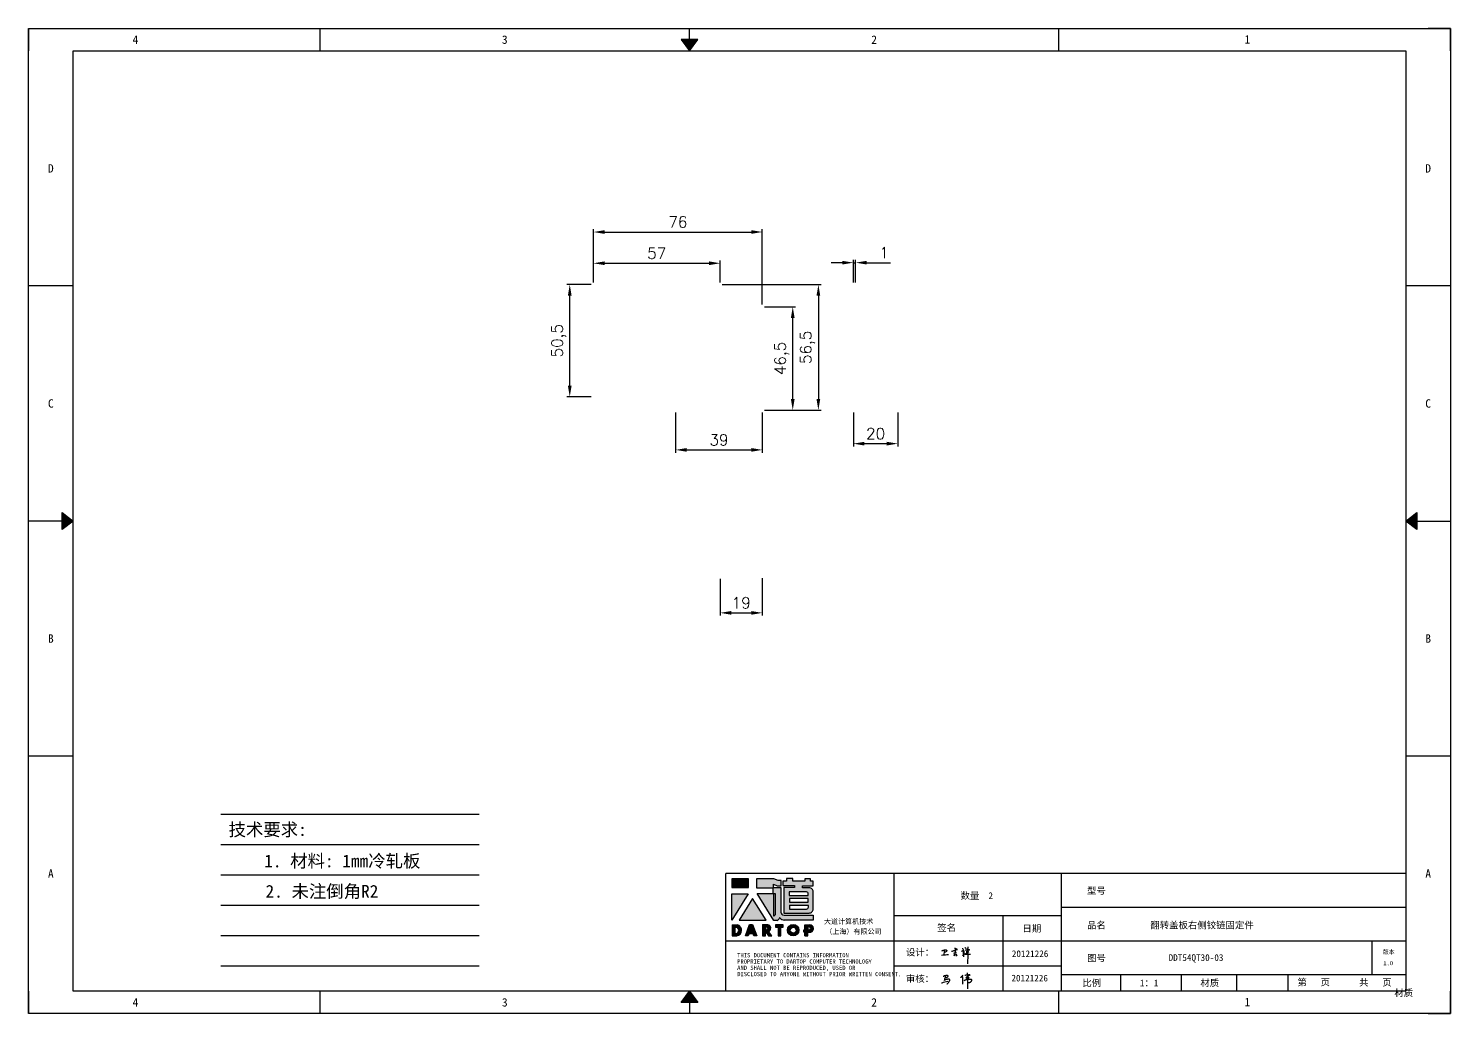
# Model space of a CAD drawing. Header units: millimetres. Extents: x 25928 to 50356, y -44172 to 20163.
# Drawn here: x 35511 to 36151, y -20400 to -19957 of the extents above; entities that cross this region are included whole.
import ezdxf
from ezdxf.enums import TextEntityAlignment as Align

# ---------------------------------------------------------------- set-up
doc = ezdxf.new("R2010")
doc.units = ezdxf.units.MM
doc.linetypes.add('DOT', pattern=[0.25, 0, -0.25])
doc.layers.add('4', color=7, linetype='Continuous')
doc.layers.add('print', color=30, linetype='Continuous')
doc.layers.add('dim', color=2, linetype='Continuous', lineweight=9)
doc.styles.add('Dartop', font='')
doc.styles.add('HZ', font='')
doc.styles.add('hzHT', font='simhei.ttf')
doc.styles.get("Standard").update_dxf_attribs({"font": 'txt', "bigfont": 'gbcbig.shx'})
doc.styles.get('Dartop').set_extended_font_data('FangSong_GB2312')
doc.styles.get('HZ').set_extended_font_data('SimSun')
doc.dimstyles.new('small', dxfattribs={"dimtxt": 5, "dimasz": 5, "dimexe": 1.25, "dimexo": 1, "dimgap": 2, "dimtad": 1, "dimtxsty": 'Standard', "dimcen": 2.5, "dimadec": 0, "dimazin": 0, "dimtfac": 1, "dimtmove": 0, "dimatfit": 3, "dimfxl": 0, "dimarcsym": 0})

# ---------------------------------------------------------------- blocks, each defined once
blk = doc.blocks.new('*D959')
at = {"layer": 'Defpoints', "color": 0}
for p in [(35882.47, -20128.34, -744.27), (35902.47, -20128.34, -769.27), (35902.47, -20143.39)]:
    blk.add_point(p, dxfattribs=at)
at = {"layer": 'dim', "color": 0, "lineweight": -2}
for p, q in [((35882.47, -20129.34), (35882.47, -20144.64)), ((35902.47, -20129.34), (35902.47, -20144.64)), ((35887.47, -20143.39), (35897.47, -20143.39))]:
    blk.add_line(p, q, dxfattribs=at)
at = {"layer": 'dim', "color": 0}
for points in [[(35887.47, -20142.56), (35887.47, -20144.23), (35882.47, -20143.39)], [(35897.47, -20142.56), (35897.47, -20144.23), (35902.47, -20143.39)]]:
    blk.add_solid(points, dxfattribs=at)
at = {"layer": 'dim', "color": 0, "insert": (35892.47, -20138.89), "char_height": 5, "attachment_point": 5}
blk.add_mtext('20', dxfattribs=at)
blk = doc.blocks.new('*D978')
at = {"layer": 'Defpoints', "color": 0}
for p in [(35822.5, -20203.27, 50.32), (35841.5, -20202.87, 8.82), (35841.5, -20219.51)]:
    blk.add_point(p, dxfattribs=at)
at = {"layer": 'dim', "color": 0, "lineweight": -2}
for p, q in [((35822.5, -20204.27), (35822.5, -20220.76)), ((35841.5, -20203.87), (35841.5, -20220.76)), ((35827.5, -20219.51), (35836.5, -20219.51))]:
    blk.add_line(p, q, dxfattribs=at)
at = {"layer": 'dim', "color": 0}
for points in [[(35827.5, -20218.68), (35827.5, -20220.35), (35822.5, -20219.51)], [(35836.5, -20218.68), (35836.5, -20220.35), (35841.5, -20219.51)]]:
    blk.add_solid(points, dxfattribs=at)
at = {"layer": 'dim', "color": 0, "insert": (35832, -20215.01), "char_height": 5, "attachment_point": 5}
blk.add_mtext('19', dxfattribs=at)
blk = doc.blocks.new('*D961')
at = {"layer": 'Defpoints', "color": 0}
for p in [(35841.5, -20048.18), (35765.5, -20071.84, -11.3), (35841.5, -20081.84, 7.7)]:
    blk.add_point(p, dxfattribs=at)
at = {"layer": 'dim', "color": 0, "lineweight": -2}
for p, q in [((35765.5, -20070.84), (35765.5, -20046.93)), ((35841.5, -20080.84), (35841.5, -20046.93)), ((35770.5, -20048.18), (35836.5, -20048.18))]:
    blk.add_line(p, q, dxfattribs=at)
at = {"layer": 'dim', "color": 0}
for points in [[(35770.5, -20047.35), (35770.5, -20049.01), (35765.5, -20048.18)], [(35836.5, -20047.35), (35836.5, -20049.01), (35841.5, -20048.18)]]:
    blk.add_solid(points, dxfattribs=at)
at = {"layer": 'dim', "color": 0, "insert": (35803.5, -20043.68), "char_height": 5, "attachment_point": 5}
blk.add_mtext('76', dxfattribs=at)
blk = doc.blocks.new('*D979')
at = {"layer": 'Defpoints', "color": 0}
for p in [(35822.5, -20062.24), (35765.5, -20071.21), (35822.5, -20071.84, -11.3)]:
    blk.add_point(p, dxfattribs=at)
at = {"layer": 'dim', "color": 0, "lineweight": -2}
for p, q in [((35765.5, -20070.21), (35765.5, -20060.99)), ((35770.5, -20062.24), (35817.5, -20062.24)), ((35822.5, -20070.84), (35822.5, -20060.99))]:
    blk.add_line(p, q, dxfattribs=at)
at = {"layer": 'dim', "color": 0}
for points in [[(35770.5, -20061.4), (35770.5, -20063.07), (35765.5, -20062.24)], [(35817.5, -20061.4), (35817.5, -20063.07), (35822.5, -20062.24)]]:
    blk.add_solid(points, dxfattribs=at)
at = {"layer": 'dim', "color": 0, "insert": (35794, -20057.74), "char_height": 5, "attachment_point": 5}
blk.add_mtext('57', dxfattribs=at)
blk = doc.blocks.new('*D962')
at = {"layer": 'Defpoints', "color": 0}
for p in [(35802.5, -20128.34, -11.3), (35841.5, -20128.34, 7.7), (35841.5, -20146.2)]:
    blk.add_point(p, dxfattribs=at)
at = {"layer": 'dim', "color": 0, "lineweight": -2}
for p, q in [((35802.5, -20129.34), (35802.5, -20147.45)), ((35841.5, -20129.34), (35841.5, -20147.45)), ((35807.5, -20146.2), (35836.5, -20146.2))]:
    blk.add_line(p, q, dxfattribs=at)
at = {"layer": 'dim', "color": 0}
for points in [[(35807.5, -20145.37), (35807.5, -20147.04), (35802.5, -20146.2)], [(35836.5, -20145.37), (35836.5, -20147.04), (35841.5, -20146.2)]]:
    blk.add_solid(points, dxfattribs=at)
at = {"layer": 'dim', "color": 0, "insert": (35822, -20141.7), "char_height": 5, "attachment_point": 5}
blk.add_mtext('39', dxfattribs=at)
blk = doc.blocks.new('*D963')
at = {"layer": 'Defpoints', "color": 0}
for p in [(35822.5, -20071.84, -11.3), (35841.5, -20128.34, 7.7), (35866.72, -20128.34)]:
    blk.add_point(p, dxfattribs=at)
at = {"layer": 'dim', "color": 0, "lineweight": -2}
for p, q in [((35823.5, -20071.84), (35867.97, -20071.84)), ((35866.72, -20076.84), (35866.72, -20123.34)), ((35842.5, -20128.34), (35867.97, -20128.34))]:
    blk.add_line(p, q, dxfattribs=at)
at = {"layer": 'dim', "color": 0}
for points in [[(35865.88, -20076.84), (35867.55, -20076.84), (35866.72, -20071.84)], [(35865.88, -20123.34), (35867.55, -20123.34), (35866.72, -20128.34)]]:
    blk.add_solid(points, dxfattribs=at)
at = {"layer": 'dim', "color": 0, "insert": (35861.8, -20100.09), "char_height": 5, "attachment_point": 5, "rotation": 90}
blk.add_mtext('56,5', dxfattribs=at)
blk = doc.blocks.new('*D964')
at = {"layer": 'Defpoints', "color": 0}
for p in [(35841.5, -20081.84, 7.7), (35855.19, -20081.84), (35841.5, -20128.34, 7.7)]:
    blk.add_point(p, dxfattribs=at)
at = {"layer": 'dim', "color": 0, "lineweight": -2}
for p, q in [((35842.5, -20081.84), (35856.44, -20081.84)), ((35855.19, -20123.34), (35855.19, -20086.84)), ((35842.5, -20128.34), (35856.44, -20128.34))]:
    blk.add_line(p, q, dxfattribs=at)
at = {"layer": 'dim', "color": 0}
for points in [[(35854.36, -20086.84), (35856.03, -20086.84), (35855.19, -20081.84)], [(35854.36, -20123.34), (35856.03, -20123.34), (35855.19, -20128.34)]]:
    blk.add_solid(points, dxfattribs=at)
at = {"layer": 'dim', "color": 0, "insert": (35850.28, -20105.09), "char_height": 5, "attachment_point": 5, "rotation": 90}
blk.add_mtext('46,5', dxfattribs=at)
blk = doc.blocks.new('*D965')
at = {"layer": 'Defpoints', "color": 0}
for p in [(35754.85, -20071.84), (35765.5, -20071.84, -11.3), (35765.5, -20122.34, -11.3)]:
    blk.add_point(p, dxfattribs=at)
at = {"layer": 'dim', "color": 0, "lineweight": -2}
for p, q in [((35764.5, -20071.84), (35753.6, -20071.84)), ((35754.85, -20117.34), (35754.85, -20076.84)), ((35764.5, -20122.34), (35753.6, -20122.34))]:
    blk.add_line(p, q, dxfattribs=at)
at = {"layer": 'dim', "color": 0}
for points in [[(35754.02, -20076.84), (35755.68, -20076.84), (35754.85, -20071.84)], [(35754.02, -20117.34), (35755.68, -20117.34), (35754.85, -20122.34)]]:
    blk.add_solid(points, dxfattribs=at)
at = {"layer": 'dim', "color": 0, "insert": (35749.93, -20097.09), "char_height": 5, "attachment_point": 5, "rotation": 90}
blk.add_mtext('50,5', dxfattribs=at)
blk = doc.blocks.new('*D969')
at = {"layer": 'Defpoints', "color": 0}
for p in [(35883.47, -20061.97), (35882.47, -20071.84, -707.27), (35883.47, -20071.84, -707.27)]:
    blk.add_point(p, dxfattribs=at)
at = {"layer": 'dim', "color": 0, "lineweight": -2}
for p, q in [((35877.47, -20061.97), (35872.47, -20061.97)), ((35882.47, -20070.84), (35882.47, -20060.72)), ((35882.47, -20061.97), (35883.47, -20061.97)), ((35883.47, -20070.84), (35883.47, -20060.72)), ((35888.47, -20061.97), (35899.13, -20061.97))]:
    blk.add_line(p, q, dxfattribs=at)
at = {"layer": 'dim', "color": 0}
for points in [[(35877.47, -20061.14), (35877.47, -20062.81), (35882.47, -20061.97)], [(35888.47, -20061.14), (35888.47, -20062.81), (35883.47, -20061.97)]]:
    blk.add_solid(points, dxfattribs=at)
at = {"layer": 'dim', "color": 0, "insert": (35896.3, -20057.47), "char_height": 5, "attachment_point": 5}
blk.add_mtext('1', dxfattribs=at)
blk = doc.blocks.new('*U862')
at = {"color": 254, "linetype": 'Continuous', "extrusion": (0, 0, -1)}
for points in [[(-17, 0.333), (-16.812, 0.25), (-17, 0.5)], [(-17, 0.333), (-17.188, 0.25), (-16.812, 0.25)], [(-17, 0.333), (-17, 0.5), (-17.188, 0.25)]]:
    blk.add_solid(points, dxfattribs=at)
blk = doc.blocks.new('*U861')
at = {"color": 254, "linetype": 'Continuous', "extrusion": (0, 0, -1)}
for points in [[(-33.167, 11), (-33, 11), (-33.25, 11.188)], [(-33.167, 11), (-33.25, 11.188), (-33.25, 10.812)], [(-33.167, 11), (-33.25, 10.812), (-33, 11)]]:
    blk.add_solid(points, dxfattribs=at)
blk = doc.blocks.new('*U863')
at = {"color": 254, "linetype": 'Continuous'}
for points in [[(17, 21.667), (17.188, 21.75), (16.812, 21.75)], [(17, 21.667), (16.812, 21.75), (17, 21.5)], [(17, 21.667), (17, 21.5), (17.188, 21.75)]]:
    blk.add_solid(points, dxfattribs=at)
blk = doc.blocks.new('*U860')
at = {"color": 254, "linetype": 'Continuous', "extrusion": (0, 0, -1)}
for points in [[(-0.833, 11), (-0.75, 10.812), (-0.75, 11.188)], [(-0.833, 11), (-0.75, 11.188), (-1, 11)], [(-0.833, 11), (-1, 11), (-0.75, 10.812)]]:
    blk.add_solid(points, dxfattribs=at)
blk = doc.blocks.new('dadao')
for p, q in [((48, 19.2), (44.9, 10.4)), ((44.9, 10.4), (51.2, 10.4)), ((51.2, 10.4), (48, 19.2))]:
    blk.add_line(p, q)
for points in [[(41.8, 121.6), (41.8, 143.7), (-0.4, 143.7), (-0.4, 121.6), (41.8, 121.6)], [(104.8, 122), (104.8, 130.3), (114.1, 126.3), (124.2, 126.3), (124.2, 139.6), (115.9, 139.6), (105.1, 143.9), (61.5, 143.9)], [(61.7, 144), (61.7, 121.3), (103.9, 121.3)], [(113.4, 38.7), (105.1, 38.7), (63, 106.5), (103.9, 106.5), (103.9, 120.9), (103.9, 121.3)], [(109.7, 53.6), (109.7, 106.2), (104.3, 106.2), (104.3, 50.4), (106.6, 50.4)], [(144.6, 94.4), (144.6, 84.8), (192, 84.8), (192, 94.1), (144.9, 94.1)], [(120.2, 45), (119.5, 45), (119.5, 44.6)], [(0, 28), (0, 0), (11.8, 0)], [(0.1, 28), (14, 28)], [(7.1, 21.8), (7.1, 6.1), (12, 6.1)], [(7.1, 21.8), (11.4, 21.8)], [(76.8, 28.2), (76.8, 0), (84.1, 0), (84.1, 11.1), (91.6, -0.1), (100.3, -0.1), (91.7, 11.1)], [(76.8, 28.2), (90.6, 28.2)], [(84, 22.7), (84, 15.3), (87.2, 15.3)], [(84, 22.7), (87.3, 22.7)], [(183.7, 0), (183.7, 9.6), (180.6, 9.6), (180.6, 14.9), (183.8, 14.9), (183.8, 28.1), (196.1, 28.1), (196.5, 28.1)], [(183.7, 0), (190.9, 0), (190.9, 9.6), (198.8, 9.6)], [(194.9, 22.3), (190.8, 22.3), (190.8, 15), (194.4, 15)]]:
    blk.add_lwpolyline(points)
blk.add_lwpolyline([(137.1, 144.2), (137.1, 137.9), (128.3, 137.9), (128.3, 126.5), (157.3, 126.5), (157.3, 121.5), (130.3, 121.5), (130.3, 57.5), (194.4, 57.5, 0.414214), (204.4, 67.5), (204.4, 111.3, 0.414214), (194.4, 121.3), (177.5, 121.3), (177.5, 126.3), (204.7, 126.3), (204.7, 137.7), (198.2, 137.7), (198.2, 143.9), (183.3, 143.9), (183.3, 138), (153, 138), (153, 144.2), (137.1, 144.2)], format="xyb", close=True)
for points in [[(104.8, 122), (123.4, 122), (123.4, 60, 0.414214), (131.4, 52), (204.8, 52), (204.8, 39.1), (131.7, 39.1)], [(144.3, 110.8), (144.3, 101.8), (192.3, 101.8), (192.3, 105.5, 0.414214), (187.3, 110.5), (144.3, 110.5)], [(144.6, 77), (144.6, 67.5), (187.6, 67.5, 0.414214), (192.6, 72.5), (192.6, 76.4), (144.6, 76.4)]]:
    blk.add_lwpolyline(points, format="xyb")
for points in [[(-0.3, 106.2), (40.4, 106.2), (-0.3, 39.7), (-0.3, 106.2)], [(51.7, 94.1), (18.4, 39.3), (86.2, 39.3)], [(43.8, 28.2), (51.8, 28.2), (62.6, -0.1), (55, -0.1), (53.2, 5), (42.9, 5), (41.1, 0), (33.6, 0)], [(110, 28.1), (110, 21.9), (116, 21.9), (116, -0.1), (123.2, -0.1), (123.2, 22), (129.2, 22), (129.2, 28.1), (110, 28.1)]]:
    blk.add_lwpolyline(points, close=True)
for radius in [14.5, 7.44]:
    blk.add_circle((154.2, 14.2), radius)
for centre, radius, start, end in [((99.2, 60.7), 12.6, 305.6399, 325.969), ((111.6, 46.7), 8.19, 282.9811, 347.6627), ((136, 61.7), 22.9, 226.7358, 259.3209), ((8.5, 13.9), 8.49, 294.2143, 69.7177), ((9.6, 14.2), 14.4, 278.6604, 72.3203), ((86.4, 19), 3.8, 282.527, 76.7196), ((88.6, 19.4), 8.95, 290.6073, 77.2124), ((193.7, 18.7), 3.8, 280.9891, 72.5513), ((195.7, 18.6), 9.51, 288.8959, 85.2442)]:
    blk.add_arc(centre, radius, start, end)
blk = doc.blocks.new('h')
for p, q in [((20768.1, -2360.9), (20773, -2359.1)), ((20769.5, -2366.9), (20769.8, -2370.6)), ((20769.8, -2370.6), (20770.9, -2378)), ((20770.9, -2378), (20771.5, -2370.6)), ((20772.4, -2369.3), (20774.9, -2367.8)), ((20773, -2359.1), (20784.1, -2355.2)), ((20773.3, -2331.8), (20775.3, -2338.7)), ((20789.1, -2340.9), (20773.5, -2331.9)), ((20775.3, -2338.7), (20775.6, -2351.2)), ((20775.6, -2351.2), (20775.5, -2357.3)), ((20782.2, -2369.2), (20780, -2377.1)), ((20780, -2377.1), (20788.3, -2371.3)), ((20780.1, -2366.4), (20780.8, -2366.4)), ((20781.9, -2367.4), (20782.2, -2369.2)), ((20845.7, -2343.5), (20848.4, -2353)), ((20848.9, -2370.3), (20847.9, -2424)), ((20848.4, -2353), (20848.9, -2370.3))]:
    blk.add_line(p, q)
for points in [[(20696.6, -2372.4, 0.002073), (20710.6, -2371.9, 0.016137), (20719.6, -2371.3, 0.008314), (20736.9, -2369.3)], [(20699.1, -2348.2, -0.029745), (20704.6, -2345.4, -0.046842), (20708.4, -2344.2, -0.00919), (20714.3, -2343, -0.018517), (20717.2, -2342.5, -0.037841), (20720.3, -2342.4, -0.039541), (20723.2, -2342.8, -0.149785), (20726, -2344.3, -0.204935), (20726.9, -2346.6, -0.074872), (20726.5, -2348.3, -0.061615), (20725.6, -2350.3, -0.034204), (20723.8, -2352.6, -0.045776), (20722.3, -2354.1, -0.054985), (20720.4, -2355.3, -0.036348), (20717.3, -2356.5, -0.067752), (20715.7, -2356.8, -0.043553), (20713.2, -2356.7)], [(20755, -2351.9, -0.024077), (20759.9, -2350.1, -0.013147), (20768.7, -2346.5, -0.00522), (20775.4, -2344.1, -0.018517), (20777.3, -2343.4, -0.008274), (20786.3, -2341, -0.039541), (20788.3, -2340.8, -0.079216), (20789.4, -2341, -0.204935)], [(20813.5, -2350.1, 0.007348), (20815.9, -2348.7, 0.008421), (20818, -2347.3, 0.009459), (20819.7, -2346.2, -0.016325), (20820.7, -2345.5, -0.173771), (20821.8, -2345.3, -0.085159), (20823.9, -2346, -0.125883), (20826, -2347.9, -0.160659), (20826.6, -2350.1, -0.010447), (20826.5, -2352.3, -0.008247), (20826.2, -2355.1, -0.002698), (20825.3, -2374, 0.001562), (20823.9, -2383.7, 0.016137)], [(20816.8, -2335, -0.053561), (20819.6, -2336.1, -0.075272), (20821.3, -2337.3, -0.005295), (20822.5, -2338.5, -0.009337), (20823.1, -2339.1, -0.026146), (20823.7, -2339.8, -0.016644), (20824.5, -2340.9)], [(20832.1, -2329.2, -0.053561), (20834.9, -2330.3, -0.075272), (20836.7, -2331.5, -0.005295), (20837.8, -2332.6, -0.009337), (20838.5, -2333.3, -0.026146), (20839, -2334, -0.016644), (20839.8, -2335.1)], [(20836, -2343.7, -0.02797), (20842.1, -2342.6, -0.048868), (20845.6, -2342.2, -0.00919), (20851.1, -2341.4, -0.018517), (20853.9, -2341.1, -0.037841), (20856.7, -2341.2, -0.039541), (20859.4, -2341.6, -0.018282), (20840.6, -2354.7, -0.000937)], [(20847.6, -2340.2, 0.021784), (20849.6, -2335.9, 0.028296), (20850.8, -2332.4, 0.008136), (20851.9, -2328.2, 0.028913), (20852.2, -2327, 0.08193), (20852.1, -2325.9, 0.075058), (20851.7, -2324.7, 0.275043)]]:
    blk.add_lwpolyline(points, format="xyb")
for points in [[(20711.3, -2343.5), (20711.3, -2343.5), (20711.5, -2355.8), (20710.7, -2368), (20710.6, -2371.9)], [(20821.5, -2350.6), (20822.4, -2359.2), (20822.2, -2364.9), (20821.7, -2369), (20821.3, -2376.3), (20823.6, -2368.5), (20827.2, -2366.3), (20829.5, -2366.3)], [(20840.6, -2354.7), (20850, -2354.7), (20855, -2354.3), (20845.9, -2361.1), (20840.5, -2364), (20833, -2367.5), (20863.2, -2367.4), (20865.9, -2367.3)]]:
    blk.add_lwpolyline(points)
for centre, radius, start, end in [((20773.7, -2371.2), 2.3, 121.9907, 163.60158), ((20787.5, -2406), 40.3, 100.61827, 108.24823), ((20780.8, -2367.6), 1.15, 9.4675, 90)]:
    blk.add_arc(centre, radius, start, end)

msp = doc.modelspace()

# ---------------------------------------------------------------- hatches: boundary and pattern name
for points in [[(35835.32, -20339.159), (35827.786, -20339.159), (35827.786, -20343.095), (35835.32, -20343.095)], [(35835.077, -20345.849), (35827.806, -20345.849), (35827.806, -20357.721)], [(35837.093, -20348.004), (35831.149, -20357.8), (35843.252, -20357.8)], [(35850.937, -20359.804), (35847.497, -20359.804), (35847.497, -20360.895), (35848.57, -20360.895), (35848.57, -20364.828), (35849.855, -20364.828), (35849.855, -20360.893), (35850.937, -20360.893)]]:
    msp.add_hatch(color=0).paths.add_polyline_path(points)
h = msp.add_hatch(color=0)
h.paths.add_polyline_path([(35846.578, -20341.551), (35848.241, -20342.27), (35850.039, -20342.27), (35850.039, -20339.89), (35848.555, -20339.89), (35846.623, -20339.127), (35838.88, -20339.127), (35838.88, -20343.151), (35846.414, -20343.151), (35846.414, -20343.232), (35846.414, -20345.804), (35839.108, -20345.804), (35846.623, -20357.898), (35848.111, -20357.898, 0.2793748), (35849.197, -20356.842), (35849.197, -20356.786), (35849.328, -20356.786, 0.1431454), (35851.377, -20357.829), (35864.435, -20357.829), (35864.435, -20355.535), (35851.321, -20355.535, -0.4142136), (35849.893, -20354.107), (35849.893, -20343.024), (35846.578, -20343.024)])
h.paths.add_polyline_path([(35846.49, -20345.856), (35847.447, -20345.856), (35847.447, -20355.242, -0.0889357), (35846.892, -20355.813), (35846.486, -20355.813)], flags=16)
h = msp.add_hatch(color=0)
h.paths.add_polyline_path([(35864.413, -20340.223), (35863.251, -20340.223), (35863.251, -20339.118), (35860.595, -20339.118), (35860.595, -20340.168), (35855.174, -20340.168), (35855.174, -20339.063), (35852.334, -20339.063), (35852.334, -20340.189), (35850.765, -20340.189), (35850.765, -20342.226), (35855.943, -20342.226), (35855.943, -20343.127), (35851.118, -20343.127), (35851.118, -20354.537), (35862.572, -20354.537, 0.4142136), (35864.358, -20352.752), (35864.358, -20344.938, 0.4142136), (35862.572, -20343.153), (35859.544, -20343.153), (35859.544, -20342.268), (35864.413, -20342.268)])
h.paths.add_polyline_path([(35861.307, -20345.087, -0.4142136), (35862.2, -20345.98), (35862.2, -20346.634), (35853.624, -20346.634), (35853.624, -20345.087)], flags=16)
h.paths.add_polyline_path([(35862.144, -20348.016), (35862.144, -20349.674), (35853.68, -20349.674), (35853.68, -20348.016)], flags=16)
h.paths.add_polyline_path([(35862.255, -20351.166), (35862.255, -20351.876, -0.4142136), (35861.362, -20352.769), (35853.68, -20352.769), (35853.68, -20351.166)], flags=16)
h = msp.add_hatch(color=0)
h.paths.add_polyline_path([(35830.354, -20359.822), (35827.86, -20359.822), (35827.86, -20364.813), (35829.96, -20364.813, 0.7930159)])
h.paths.add_polyline_path([(35829.997, -20363.72), (35829.125, -20363.72), (35829.125, -20360.915), (35829.901, -20360.915, -0.6713609)], flags=16)
h = msp.add_hatch(color=0)
h.paths.add_polyline_path([(35837.111, -20359.781), (35835.688, -20359.781), (35833.857, -20364.818), (35835.206, -20364.818), (35835.523, -20363.925), (35837.35, -20363.925), (35837.674, -20364.829), (35839.033, -20364.829)])
h.paths.add_polyline_path([(35837.001, -20362.963), (35835.869, -20362.963), (35836.424, -20361.38)], flags=16)
h = msp.add_hatch(color=0)
h.paths.add_polyline_path([(35844.031, -20359.785), (35841.578, -20359.785), (35841.578, -20364.821), (35842.874, -20364.821), (35842.874, -20362.824), (35844.207, -20364.839), (35845.773, -20364.839), (35844.24, -20362.837, 0.7440549)])
h.paths.add_polyline_path([(35842.862, -20362.079), (35842.862, -20360.756), (35843.442, -20360.756, -0.796809), (35843.433, -20362.079)], flags=16)
h = msp.add_hatch(color=0)
h.paths.add_polyline_path([(35852.807, -20362.285, 1), (35857.978, -20362.285, 1)])
h.paths.add_polyline_path([(35856.721, -20362.285, -1), (35854.064, -20362.285, -1)], flags=16)
h = msp.add_hatch(color=0)
h.paths.add_polyline_path([(35862.938, -20359.797), (35862.864, -20359.797), (35860.677, -20359.797), (35860.677, -20362.147), (35860.097, -20362.147), (35860.097, -20363.101), (35860.668, -20363.101), (35860.668, -20364.812), (35861.945, -20364.812), (35861.945, -20363.094), (35863.348, -20363.094, 0.8123038)])
h.paths.add_polyline_path([(35861.926, -20362.14), (35861.926, -20360.826), (35862.652, -20360.826, -0.7782134), (35862.578, -20362.14)], flags=16)

# ---------------------------------------------------------------- linework, layer by layer
at = {"color": 0, "linetype": 'DOT'}
for p, q in [((35511.296, -19956.602), (36141.089, -19956.602)), ((35511.296, -20389.698), (35511.296, -19966.674)), ((36151.161, -19966.674), (36151.161, -20389.698)), ((36141.089, -20399.77), (35511.296, -20399.77))]:
    msp.add_line(p, q, dxfattribs=at)
at = {"color": 0}
for p, q in [((35511.296, -19956.602), (35511.296, -19966.674)), ((35642.524, -19966.674), (35642.524, -19956.602)), ((35808.712, -19961.638), (35808.712, -19956.602)), ((35974.9, -19966.674), (35974.9, -19956.602)), ((36151.161, -19956.602), (36141.089, -19956.602)), ((36151.161, -19966.674), (36151.161, -19956.602)), ((35531.44, -20389.698), (35531.44, -19966.674)), ((35531.44, -19966.674), (36131.017, -19966.674)), ((36131.017, -19966.674), (36131.017, -20389.698)), ((35531.44, -20072.43), (35511.296, -20072.43)), ((36151.161, -20072.43), (36131.017, -20072.43)), ((35526.404, -20178.186), (35511.296, -20178.186)), ((36136.053, -20178.186), (36151.161, -20178.186)), ((35531.44, -20283.942), (35511.296, -20283.942)), ((36151.161, -20283.942), (36131.017, -20283.942)), ((36131.017, -20336.82), (35825.079, -20336.82)), ((35825.079, -20389.698), (35825.079, -20336.82)), ((35900.619, -20336.82), (35900.619, -20389.698)), ((35976.159, -20389.698), (35976.159, -20336.82)), ((35976.159, -20351.928), (36131.017, -20351.928)), ((35900.619, -20355.705), (35976.159, -20355.705)), ((35949.72, -20355.705), (35949.72, -20389.698)), ((35825.079, -20367.036), (35900.619, -20367.036)), ((35900.619, -20367.036), (36131.017, -20367.036)), ((36115.909, -20382.144), (36115.909, -20367.036)), ((35900.619, -20378.367), (35976.159, -20378.367)), ((35976.159, -20382.144), (36131.017, -20382.144)), ((36002.736, -20389.698), (36002.736, -20382.144)), ((36030.126, -20389.698), (36030.126, -20382.144)), ((36055.025, -20389.698), (36055.025, -20382.144)), ((36078.139, -20389.698), (36078.139, -20382.144)), ((35511.296, -20389.698), (35511.296, -20399.77)), ((36131.017, -20389.698), (35531.44, -20389.698)), ((35642.524, -20399.77), (35642.524, -20389.698)), ((35974.9, -20399.77), (35974.9, -20389.698)), ((36151.161, -20399.77), (36151.161, -20389.698)), ((35808.712, -20394.734), (35808.712, -20399.77)), ((36141.089, -20399.77), (36151.161, -20399.77))]:
    msp.add_line(p, q, dxfattribs=at)
for p, q in [((35933.061, -20384.532), (35932.318, -20384.933)), ((35933.595, -20384.246), (35933.061, -20384.532)), ((35933.091, -20383.646), (35934.035, -20383.646)), ((35934.538, -20383.6), (35933.595, -20384.246)), ((35933.629, -20381.406), (35933.845, -20383.216)), ((35933.881, -20384.553), (35933.801, -20388.712)), ((35933.845, -20383.216), (35933.881, -20384.553)), ((35934.035, -20383.646), (35934.538, -20383.6))]:
    msp.add_line(p, q)
for points in [[(35808.712, -19966.674), (35812.489, -19961.638), (35804.935, -19961.638), (35808.712, -19966.674)], [(35531.44, -20178.186), (35526.404, -20181.963), (35526.404, -20174.409), (35531.44, -20178.186)], [(36131.017, -20178.186), (36136.053, -20174.409), (36136.053, -20181.963), (36131.017, -20178.186)], [(35808.712, -20389.698), (35812.489, -20394.734), (35804.935, -20394.734), (35808.712, -20389.698)]]:
    msp.add_lwpolyline(points, close=True, dxfattribs=at)
for points in [[(35922.885, -20382.992, -0.029745), (35923.317, -20382.776, -0.0468422), (35923.609, -20382.682, -0.0091902), (35924.065, -20382.59, -0.0185172), (35924.294, -20382.557, -0.0378406), (35924.53, -20382.549, -0.0395413), (35924.754, -20382.577, -0.1497852), (35924.974, -20382.697, -0.2049352), (35925.041, -20382.87, -0.0748717), (35925.015, -20383.007, -0.0616146), (35924.941, -20383.158, -0.0342039), (35924.806, -20383.337, -0.0457759), (35924.685, -20383.452, -0.054985), (35924.538, -20383.544, -0.0363479), (35924.296, -20383.641, -0.0677521), (35924.175, -20383.662, -0.0435534), (35923.984, -20383.652)], [(35932.318, -20384.933, -0.029745), (35932.992, -20384.596, -0.0468422), (35933.448, -20384.449, -0.0091902), (35934.16, -20384.305, -0.0185172), (35934.517, -20384.254, -0.0378406), (35934.885, -20384.242, -0.0395413), (35935.235, -20384.285, -0.1497852), (35935.576, -20384.472, -0.2049352), (35935.681, -20384.743, -0.0748717), (35935.641, -20384.956, -0.0616146), (35935.525, -20385.192, -0.0342039), (35935.314, -20385.47, -0.0457759), (35935.126, -20385.651, -0.054985), (35934.898, -20385.794, -0.0363479), (35934.52, -20385.945, -0.0677521), (35934.33, -20385.977, -0.0435534), (35934.033, -20385.962)], [(35932.628, -20382.532, -0.0279703), (35933.238, -20382.419, -0.0488679), (35933.592, -20382.382, -0.0091902), (35934.148, -20382.299, -0.0185172), (35934.426, -20382.274, -0.0378406), (35934.711, -20382.28, -0.0395413), (35934.98, -20382.327, -0.0182819), (35933.091, -20383.646, -0.0009369)]]:
    msp.add_lwpolyline(points, format="xyb")
msp.add_lwpolyline([(35923.837, -20382.634), (35923.837, -20382.634), (35923.693, -20383.519), (35923.455, -20384.351), (35923.3, -20384.862)])
for centre, radius, start, end in [((35921.78, -20384.398), 1.596, 281.076982, 291.212632), ((35886.68, -20241.922), 148.319, 283.91895, 284.971512), ((35925.739, -20389.084), 4.876, 113.202449, 120.017497), ((35924.594, -20386.414), 1.971, 102.47486, 113.202449), ((35927.451, -20399.325), 15.195, 100.36867, 102.47486), ((35925.39, -20388.062), 3.745, 96.125337, 100.36867), ((35916.813, -20378.633), 11.096, 316.919563, 320.58866), ((35925.191, -20386.203), 1.875, 87.457037, 96.125337), ((35925.198, -20386.046), 1.717, 78.399567, 87.457037), ((35923.101, -20384.023), 2.821, 324.094808, 331.378357), ((35925.44, -20384.864), 0.511, 44.324655, 78.399567), ((35925.29, -20385.131), 0.377, 319.573073, 337.48549), ((35924.252, -20384.301), 1.694, 324.910666, 333.348429), ((35925.076, -20384.609), 0.825, 326.76781, 340.871018), ((35925.603, -20384.705), 0.284, 357.998393, 44.324655), ((35925.326, -20384.695), 0.561, 340.871018, 357.998393), ((35927.096, -20377.001), 7.458, 299.265464, 300.9495), ((35943.991, -20439.513), 57.583, 102.46592, 103.2053), ((35904.75, -20355.678), 38.128, 313.366132, 315.296084), ((36051.992, -20403.912), 121.7, 171.410173, 171.768083), ((35931.567, -20383.531), 0.244, 52.375745, 91.291159), ((35717.119, -20376.614), 214.732, 357.565664, 358.057278), ((35931.483, -20383.493), 0.279, 357.196828, 33.705179), ((35925.195, -20383.081), 6.583, 352.912546, 354.802684), ((35927.664, -20383.306), 4.103, 354.802684, 357.196828), ((35924.277, -20385.145), 1.257, 283.816254, 294.030509), ((35924.545, -20385.767), 0.58, 294.836428, 309.901134)]:
    msp.add_arc(centre, radius, start, end)
at = {"layer": 'Defpoints'}
for p, q in [((35597.839, -20310.111), (35714.098, -20310.111)), ((35597.839, -20323.761), (35714.098, -20323.761)), ((35597.839, -20323.761), (35714.098, -20323.761)), ((35597.839, -20337.411), (35714.098, -20337.411)), ((35597.839, -20351.061), (35714.098, -20351.061)), ((35597.839, -20364.711), (35714.098, -20364.711)), ((35597.839, -20378.361), (35714.098, -20378.361))]:
    msp.add_line(p, q, dxfattribs=at)
at = {"layer": 'print'}
msp.add_lwpolyline([(35511.296, -19956.602), (36151.161, -19956.602), (36151.161, -20399.77), (35511.296, -20399.77)], close=True, dxfattribs=at)

# ---------------------------------------------------------------- block references
at = {"color": 0, "linetype": 'Continuous', "xscale": 20.14402654906928, "yscale": 20.14402654921842, "zscale": 20.14402654921862}
for name, p in [('*U863', (35466.264, -20399.77)), ('*U860', (35511.296, -20399.77)), ('*U861', (35466.264, -20399.77)), ('*U862', (35466.264, -20399.77))]:
    msp.add_blockref(name, p, dxfattribs=at)
at = {"color": 0}
for name, p, xscale, yscale, zscale in [('dadao', (35827.86, -20364.813), 0.1785493262164481, 0.178549326230053, 0.1785493262317104), ('h', (34318.664, -20189.636), 0.07747410198493163, 0.07747410198530816, 0.07747410198528001)]:
    msp.add_blockref(name, p, dxfattribs=dict(at, xscale=xscale, yscale=yscale, zscale=zscale))

# ---------------------------------------------------------------- texts
for s, height, style, p in [('4', 3.777, 'Dartop', (35559.43, -19961.638)), ('3', 3.777, 'Dartop', (35725.618, -19961.638)), ('2', 3.777, 'Dartop', (35891.806, -19961.638)), ('1', 3.777, 'Dartop', (36059.716, -19961.518)), ('D', 3.777, 'Dartop', (35521.368, -20019.552)), ('D', 3.777, 'Dartop', (36141.089, -20019.552)), ('C', 3.777, 'Dartop', (35521.368, -20125.308)), ('C', 3.777, 'Dartop', (36141.089, -20125.308)), ('B', 3.777, 'Dartop', (35521.368, -20231.064)), ('B', 3.777, 'Dartop', (36141.089, -20231.064)), ('A', 3.777, 'Dartop', (35521.368, -20336.82)), ('A', 3.777, 'Dartop', (36141.089, -20336.82)), ('数量  2', 3.0216, 'hzHT', (35937.983, -20346.725)), ('型号', 3.0216, 'hzHT', (35991.836, -20344.506)), ('签名', 3.0216, 'hzHT', (35924.41, -20361.125)), ('日期', 3.0216, 'hzHT', (35962.751, -20361.497)), ('品名', 3.0216, 'hzHT', (35991.836, -20360.018)), ('翻转盖板右侧铰链固定件', 3.0216, 'hzHT', (36039.344, -20360.018)), ('20121226', 3.0216, 'hzHT', (35961.975, -20372.856)), ('图号', 3.0216, 'hzHT', (35991.836, -20374.787)), ('DDT54QT30-03', 3.0216, 'hzHT', (36036.645, -20374.59)), ('版本', 1.8885, 'hzHT', (36123.317, -20372.05)), ('1.0', 1.8885, 'Dartop', (36123.09, -20377.097)), ('20121226', 3.0216, 'hzHT', (35961.795, -20383.82)), ('比例', 3.0216, 'hzHT', (35989.729, -20386)), ('1：1', 3.0216, 'hzHT', (36015.528, -20386)), ('材质', 3.0216, 'hzHT', (36042.854, -20386)), ('第   页', 3.0216, 'hzHT', (36089.596, -20385.686)), ('共   页', 3.0216, 'hzHT', (36117.352, -20385.796)), ('材质', 3.0216, 'hzHT', (36130.094, -20390.475)), ('4', 3.777, 'Dartop', (35559.43, -20394.734)), ('3', 3.777, 'Dartop', (35725.618, -20394.734)), ('2', 3.777, 'Dartop', (35891.806, -20394.734)), ('1', 3.777, 'Dartop', (36059.716, -20394.614))]:
    msp.add_text(s, height=height, dxfattribs=dict(at, style=style)).set_placement(p, align=Align.MIDDLE_CENTER)
at = {"style": 'HZ'}
for s, p in [('技术要求:', (35618.953, -20317)), ('     1. 材料: 1mm冷轧板  ', (35646.669, -20331.122)), ('2. 未注倒角R2       ', (35656.998, -20344.772))]:
    msp.add_text(s, height=5.733, dxfattribs=at).set_placement(p, align=Align.MIDDLE_CENTER)
at = {"color": 0, "style": 'hzHT'}
for s, height, p in [('THIS DOCUMENT CONTAINS INFORMATION', 1.8885, (35830.178, -20374.458)), ('设计：', 3.0216, (35906.106, -20373.714)), ('AND SHALL NOT BE REPRODUCED, USED OR', 1.8885, (35830.178, -20380.123)), ('PROPRIETARY TO DARTOP COMPUTER TECHNOLOGY', 1.8885, (35830.178, -20377.291)), ('DISCLOSED TO ANYONE WITHOUT PRIOR WRITTEN CONSENT.', 1.8885, (35830.178, -20382.956)), ('审核：', 3.0216, (35906.061, -20385.612))]:
    msp.add_text(s, height=height, dxfattribs=at).set_placement(p)
at = {"layer": '4', "color": 0, "style": 'hzHT'}
for s, p in [('大道计算机技术', (35869.237, -20359.458)), ('（上海）有限公司', (35869.807, -20363.975))]:
    msp.add_text(s, height=2.2662, dxfattribs=at).set_placement(p)

# ---------------------------------------------------------------- dimensions: what is measured, and where the dimension line sits
at = {"layer": 'dim'}
for base, p1, p2, angle, picture, middle in [((35841.496, -20048.179, -6.695), (35765.496, -20071.838, -18), (35841.496, -20081.838, 1), 180, '*D961', (35803.496, -20043.679, -6.695)), ((35883.465, -20061.975, -6.695), (35882.465, -20071.838, -713.969), (35883.465, -20071.838, -713.969), 180, '*D969', (35896.299, -20057.475, -6.695)), ((35754.851, -20071.838, -6.695), (35765.496, -20122.338, -18), (35765.496, -20071.838, -18), 270, '*D965', (35749.934, -20097.088, -6.695)), ((35866.718, -20128.338, -6.695), (35822.496, -20071.838, -18), (35841.496, -20128.338, 1), 90, '*D963', (35861.801, -20100.088, -6.695)), ((35855.194, -20081.838, -6.695), (35841.496, -20128.338, 1), (35841.496, -20081.838, 1), 90, '*D964', (35850.277, -20105.088, -6.695))]:
    dim = msp.add_linear_dim(base=base, p1=p1, p2=p2, angle=angle, dimstyle='small', override={"dimpost": '\\X'}, dxfattribs=at)
    dim.commit()
    dim.dimension.update_dxf_attribs({"geometry": picture, "text_midpoint": middle})
for base, p1, p2, picture, middle in [((35822.496, -20062.237, -6.695), (35765.496, -20071.213, -6.695), (35822.496, -20071.838, -18), '*D979', (35793.996, -20057.737, -6.695)), ((35841.496, -20146.202, -6.695), (35802.496, -20128.338, -18), (35841.496, -20128.338, 1), '*D962', (35821.996, -20141.702, -6.695)), ((35902.465, -20143.393, -6.695), (35882.465, -20128.338, -750.969), (35902.465, -20128.338, -775.969), '*D959', (35892.465, -20138.893, -6.695)), ((35841.496, -20219.514, -6.695), (35822.496, -20203.268, 43.621), (35841.496, -20202.872, 2.121), '*D978', (35831.996, -20215.014, -6.695))]:
    dim = msp.add_linear_dim(base=base, p1=p1, p2=p2, dimstyle='small', override={"dimpost": '\\X'}, dxfattribs=at)
    dim.commit()
    dim.dimension.update_dxf_attribs({"geometry": picture, "text_midpoint": middle})

doc.saveas('drawing.dxf')
